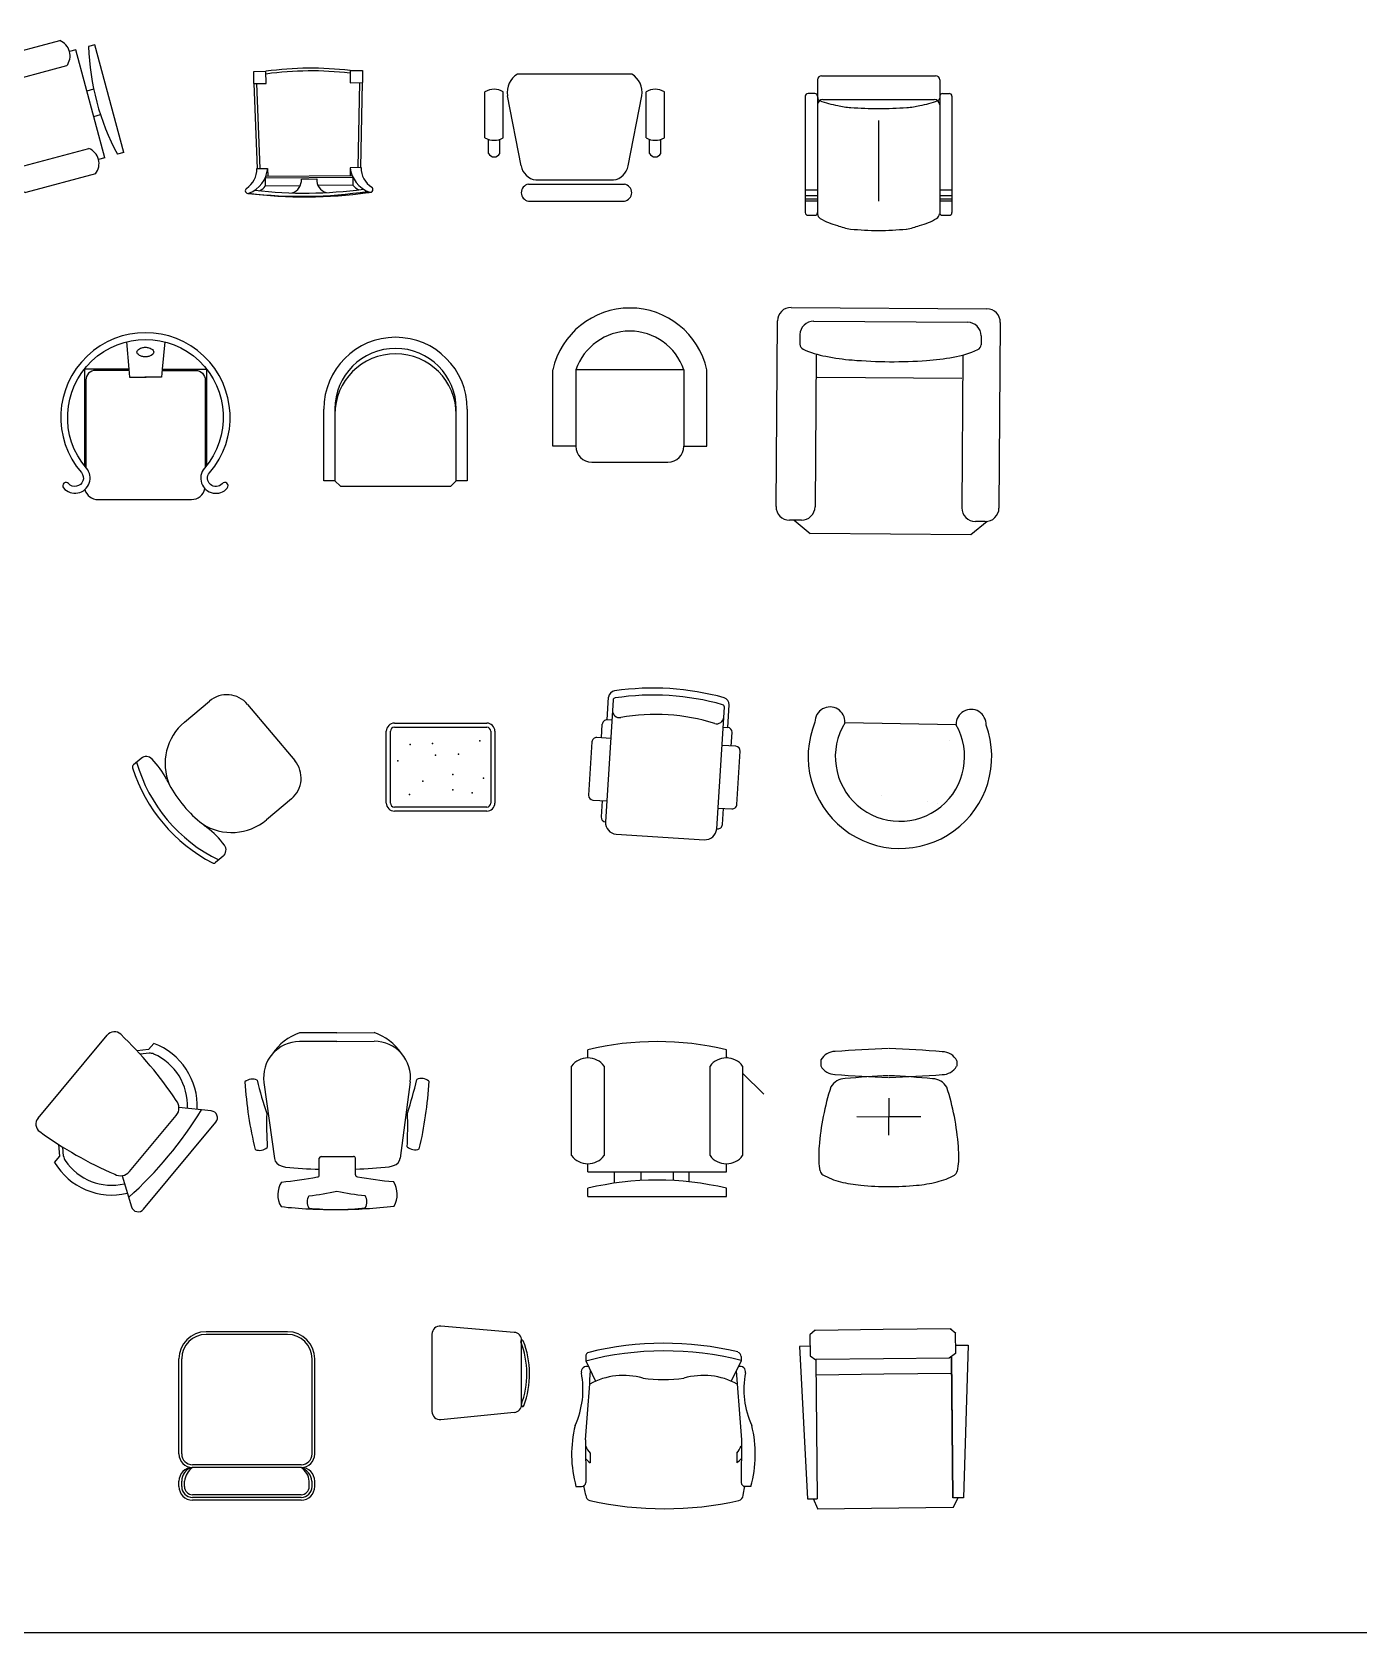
# Model space of a CAD drawing. Extents: x -42728 to 99010, y -18674 to 47645.
# Drawn here: x -28923 to -24036, y 22250 to 28145 of the extents above; entities that cross this region are included whole.
import ezdxf

# ---------------------------------------------------------------- set-up
doc = ezdxf.new("R2010")
doc.units = 0
doc.header["$LTSCALE"] = 100
doc.header["$MEASUREMENT"] = 0
doc.layers.get('0').update_dxf_attribs({"linetype": 'CONTINUOUS'})
for name, color, linetype in [('1', 1, 'CONTINUOUS'), ('1-门窗', 3, 'CONTINUOUS'), ('2', 3, 'CONTINUOUS'), ('3', 4, 'CONTINUOUS'), ('5', 4, 'CONTINUOUS'), ('BUILDINGS', 5, 'CONTINUOUS'), ('FUR', 3, 'CONTINUOUS'), ('FURN', 7, 'CONTINUOUS'), ('LAYER1', 9, 'CONTINUOUS'), ('WINDOW', 2, 'CONTINUOUS'), ('图层4', 4, 'CONTINUOUS'), ('地面', 8, 'CONTINUOUS'), ('家具', 223, 'CONTINUOUS'), ('深', 5, 'CONTINUOUS')]:
    doc.layers.add(name, color=color, linetype=linetype)

# ---------------------------------------------------------------- blocks, each defined once
blk = doc.blocks.new('A$C3B6204B2')
at = {"layer": '地面'}
for p, q in [((574.5, 509.9), (570.5, 513.8)), ((708, 376.3), (630, 454.3)), ((158, 48.7), (158, 90)), ((433, 53.6), (433, 90))]:
    blk.add_line(p, q, dxfattribs=at)
at = {"layer": '深', "color": 3, "linetype": 'Continuous'}
for p, q in [((60, 510), (60, 540)), ((570, 510), (570, 540)), ((0, 150), (0, 480)), ((120, 480), (120, 150)), ((510, 150), (510, 480)), ((630, 480), (630, 150)), ((60, 90), (60, 120)), ((570, 90), (570, 120)), ((60, 90), (570, 90)), ((255, 90), (255, 58.1)), ((375, 58.7), (375, 90)), ((60, 0), (60, 30)), ((570, 0), (570, 30)), ((60, 0), (570, 0))]:
    blk.add_line(p, q, dxfattribs=at)
for centre, radius, start, end in [((315, -528.8), 1098.8, 76.5803, 103.4197), ((60, 435), 75, 36.8699, 143.1301), ((570, 435), 75, 36.8699, 143.1301), ((60, 195), 75, 216.8699, 323.1301), ((570, 195), 75, 216.8699, 323.1301), ((315, -1038.8), 1098.8, 76.5803, 103.4197)]:
    blk.add_arc(centre, radius, start, end, dxfattribs=at)
blk = doc.blocks.new('A$C30080C7D')
at = {"layer": '深', "linetype": 'Continuous'}
for p, q in [((75, 525), (350, 525)), ((50, 475), (25, 475)), ((400, 475), (375, 475)), ((400, 50), (400, 475)), ((475, 475), (450, 475)), ((475, 50), (475, 475)), ((350, 425), (75, 425)), ((426.1, 312.5), (400, 312.5)), ((400, 212.5), (426.6, 212.5)), ((75, 100), (350, 100)), ((50, 50), (25, 50)), ((400, 50), (375, 50)), ((475, 50), (450, 50)), ((350, 0), (75, 0))]:
    blk.add_line(p, q, dxfattribs=at)
for centre, radius, start, end in [((112.5, 475), 62.5, 126.8699, 233.1301), ((312.5, 475), 62.5, 306.8699, 53.1301), ((915.6, 262.5), 915.6, 166.5803, 193.4197), ((1340.6, 262.5), 915.6, 166.5803, 193.4197), ((112.5, 50), 62.5, 126.8699, 233.1301), ((312.5, 50), 62.5, 306.8699, 53.1301)]:
    blk.add_arc(centre, radius, start, end, dxfattribs=at)
blk = doc.blocks.new('A$C20EC5625')
at = {"xscale": 0.9680000000000001, "yscale": 0.9680000000000001, "zscale": 0.9680000000000001, "rotation": 15.00615169532164}
blk.add_blockref('A$C30080C7D', (95.7, -18.8), dxfattribs=at)
blk = doc.blocks.new('A$C1F9836E7')
at = {"layer": '家具', "color": 3}
for p, q in [((89.6, 426.7), (92.2, 426.7)), ((405.1, 434.7), (92.2, 425.9)), ((92.2, 426.7), (92.2, 386.7)), ((405.4, 424.7), (92.2, 415.9)), ((405.1, 434.7), (450.1, 434.7)), ((405.1, 434.7), (405.1, 389.7)), ((450.1, 434.7), (450.1, 389.7)), ((27.5, 267.4), (27.5, 396.3)), ((57.4, 396.3), (27.5, 396.3)), ((57.4, 396.3), (57.4, 73.2)), ((63.9, 393.5), (63.9, 76)), ((92.2, 386.7), (63.9, 386.7)), ((405.1, 389.7), (450.1, 389.7)), ((52, 262.9), (52, 206.6)), ((27.5, 73.2), (27.5, 202.1)), ((57.4, 73.2), (27.5, 73.2)), ((92.2, 82.8), (63.9, 82.8)), ((92.2, 82.8), (63.9, 82.8)), ((92.2, 42.8), (92.2, 82.8)), ((92.2, 42.8), (92.2, 82.8)), ((405.1, 79.7), (405.1, 34.7)), ((450.1, 79.7), (405.1, 79.7)), ((450.1, 79.7), (450.1, 34.7)), ((89.6, 42.8), (92.2, 42.8)), ((89.6, 42.8), (92.2, 42.8)), ((92.2, 53.5), (405.4, 44.7)), ((92.2, 43.5), (405.1, 34.7)), ((450.1, 34.7), (405.1, 34.7))]:
    blk.add_line(p, q, dxfattribs=at)
for centre, radius, start, end in [((1714.4, 234.7), 1728, 172.51416, 187.19469), ((1621.4, 249.2), 1632.9, 172.71005, 188.06555), ((1562.6, 234.7), 1562.5, 172.65286, 187.34714), ((11.1, 459.9), 10, 33.13213, 195.52157), ((14.7, 460.9), 13.7, 195.52157, 198.85533), ((103.3, 494.6), 108.5, 200.59146, 264.12985), ((1.7, 456.4), 0.000000000111, 11.30993, 27.40758), ((61.2, 440.6), 55.7, 205.01267, 232.67993), ((90.9, 511.9), 85.3, 213.13213, 270.85122), ((-746.2, 234.7), 1196.3, 352.61723, 7.38277), ((-746.2, 234.7), 1206.3, 352.61723, 7.38277), ((48.2, 311.9), 49.1, 197.30156, 274.47191), ((48.2, 157.6), 49.1, 85.52809, 162.69844), ((103.3, -25.1), 108.5, 95.87015, 159.40854), ((61.2, 28.9), 55.7, 127.32007, 154.98733), ((52.2, 20.6), 52.3, 182.52406, 192.15647), ((11.1, 9.6), 10, 164.47843, 326.86787), ((90.9, -42.5), 85.3, 89.14878, 146.86787)]:
    blk.add_arc(centre, radius, start, end, dxfattribs=at)
blk = doc.blocks.new('A$C36F42517')
at = {"layer": '深', "color": 193, "rotation": 90.52928376876697}
blk.add_blockref('A$C1F9836E7', (469.6, 3.1), dxfattribs=at)
blk = doc.blocks.new('A$C0F855063')
at = {"layer": '图层4'}
for p, q in [((338.2, 650.9), (200.5, 650.4)), ((338.6, 650.9), (476.3, 651.4)), ((338.3, 619.1), (200.6, 618.6)), ((338.8, 619.1), (476.4, 619.7)), ((69.8, 467.7), (108.8, 187.7)), ((608.4, 469.8), (571.5, 189.5)), ((273.7, 148.1), (273.6, 188.5)), ((280.2, 195.1), (400.1, 195.6)), ((406.9, 148.6), (406.8, 189.1)), ((273.8, 126.6), (273.7, 148.1)), ((407, 127.2), (406.9, 148.6))]:
    blk.add_line(p, q, dxfattribs=at)
for centre, radius, start, end in [((265.6, 464.2), 197.3, 109.25041, 146.55351), ((412.2, 464.7), 197.3, 33.88446, 71.18756), ((201.1, 486), 132.6, 90.21899, 187.93088), ((201.1, 486), 132.6, 90.21899, 187.93088), ((476.9, 487.1), 132.6, 352.50709, 90.21899), ((27.1, 437), 43.1, 65.74876, 129.02943), ((1389.9, 795.5), 1382.4, 193.35176, 198.6656), ((-714.6, 787.5), 1382.4, 341.77237, 347.08621), ((650.8, 439.4), 43.1, 51.40854, 114.68921), ((-690.2, 543.2), 1369.8, 351.70827, 357.06648), ((1367.4, 551), 1369.8, 183.37149, 188.7297), ((-705.3, 304.5), 1304.7, 356.7496, 2.21951), ((1291.6, 532.7), 1292.1, 188.44759, 193.96456), ((1384.2, 312.5), 1304.7, 178.21846, 183.68837), ((-614.3, 525.4), 1292.1, 346.47341, 351.99038), ((53.7, 260.9), 43.1, 248.15189, 311.43257), ((141.7, 192.3), 33.1, 187.93088, 255.19174), ((280.2, 188.5), 6.63, 90.21899, 180.21899), ((400.1, 189), 6.63, 0.21899, 90.21899), ((538.7, 193.8), 33.1, 285.24623, 352.50709), ((625.6, 263.1), 43.1, 229.0054, 292.28608), ((337.4, 932.5), 798.8, 255.19174, 256.38447), ((-60, 1926.7), 1836, 276.07565, 280.25966), ((327.8, 1958.2), 1810.9, 264.34351, 268.28957), ((267.2, 126.6), 6.63, 268.0718, 0.21899), ((339, 1958.2), 1810.9, 272.1484, 276.09446), ((413.6, 127.2), 6.63, 180.21899, 272.36617), ((727.1, 1929.7), 1836, 260.17831, 264.36232), ((337.3, 932.5), 798.8, 284.0535, 285.24623), ((206.9, 54.5), 86.2, 147.37708, 210.65776), ((138.7, 963.3), 918, 276.07565, 282.59681), ((532.2, 964.8), 918, 257.84116, 264.36232), ((474.5, 55.5), 86.2, 329.78021, 33.06089), ((328.4, 1810.9), 1810.9, 263.7985, 270.38919), ((272.1, 27.2), 43.1, 147.37708, 210.65776), ((332.9, 905.4), 905.4, 263.7985, 270.38919), ((338.5, 905.4), 905.4, 270.04878, 276.63947), ((339.6, 1810.9), 1810.9, 270.04878, 276.63947), ((406, 27.8), 43.1, 329.78021, 33.06089)]:
    blk.add_arc(centre, radius, start, end, dxfattribs=at)
blk = doc.blocks.new('A$C74C75670')
at = {"layer": '1'}
for p, q in [((7.7, 344.5), (262.4, 650.4)), ((414.8, 597.1), (372.1, 592.8)), ((433.5, 619.6), (414.8, 597.1)), ((416.8, 583.3), (383.9, 580)), ((344.4, 147.7), (516.9, 354.8)), ((645.6, 371.3), (526.7, 384)), ((395.7, 8.9), (662.6, 329.4)), ((87.6, 204.3), (84.1, 247.1)), ((101.5, 204.8), (98.8, 237.8)), ((68.8, 181.8), (87.6, 204.3)), ((317.4, 132.7), (351.4, 18))]:
    blk.add_line(p, q, dxfattribs=at)
for centre, radius, start, end in [((288.7, 628.5), 34.2, 46.40649, 140.20462), ((-670.1, -378.6), 1424.7, 33.60965, 46.40649), ((350.5, 391), 243.2, 356.66859, 70.04368), ((420.3, 549.3), 34.2, 66.2093, 95.7371), ((350.5, 390.9), 207.2, 357.22254, 66.2093), ((-650.1, 1151.5), 1480, 312.04719, 328.36206), ((484, 382.1), 42.7, 320.20462, 40.7423), ((642.9, 345.8), 25.6, 320.20462, 83.89469), ((33.9, 322.6), 34.2, 140.20462, 234.00276), ((851.2, 1447.6), 1424.7, 234.00276, 246.7996), ((278.6, 304.7), 243.2, 210.36557, 283.74065), ((135.6, 207.6), 34.2, 184.67215, 214.19995), ((278.7, 304.8), 207.2, 214.19995, 283.18671), ((311.5, 175), 42.7, 239.66695, 320.20462), ((376, 25.3), 25.6, 196.51456, 320.20462)]:
    blk.add_arc(centre, radius, start, end, dxfattribs=at)
blk = doc.blocks.new('OF009')
at = {"layer": '3'}
for p, q in [((-135, 0), (135, 0)), ((-235, -220), (-235, -100)), ((235, -100), (235, -220)), ((-235, -428.6), (-235, -465)), ((235, -428.6), (235, -465))]:
    blk.add_line(p, q, dxfattribs=at)
for centre, radius, start, end in [((-135, -100), 100, 90, 180), ((135, -100), 100, 360, 90), ((-35, -220), 200, 180, 252.55117), ((35, -220), 200, 287.44883, 0), ((-205, -428.6), 30, 94.05359, 180), ((-185.9, -697.9), 300, 76.46952, 94.05359), ((0, 74.6), 494.6, 256.46952, 258.93027), ((0, 74.6), 494.6, 281.06973, 283.53048), ((185.9, -697.9), 300, 85.94641, 103.53048), ((205, -428.6), 30, 0, 85.94641), ((0, 74.6), 574.6, 245.86058, 294.13942), ((-225, -465), 10, 180, 247.36505), ((225, -465), 10, 292.63495, 0), ((0, 74.6), 594.6, 247.36505, 292.63495)]:
    blk.add_arc(centre, radius, start, end, dxfattribs=at)
at = {"layer": '5'}
blk.add_arc((0, 58), 478.3, 258.54759, 281.45241, dxfattribs=at)
blk = doc.blocks.new('A$C1CBC5A3B')
at = {"layer": '2'}
blk.add_blockref('OF009', (235, 520), dxfattribs=at)
blk = doc.blocks.new('A$C68D23593')
at = {"layer": '1'}
blk.add_blockref('A$C1CBC5A3B', (0, 0), dxfattribs=at)
blk = doc.blocks.new('A$C698B4A3F')
at = {"layer": 'WINDOW', "color": 3}
blk.add_blockref('A$C68D23593', (0, 0), dxfattribs=at)
blk = doc.blocks.new('A$C13821451')
at = {"layer": 'LAYER1', "rotation": 310.0286217054465}
blk.add_blockref('A$C698B4A3F', (-39, 325.7), dxfattribs=at)
blk = doc.blocks.new('P12STG08')
at = {"color": 0, "linetype": 'ByBlock'}
for p, q in [((330.2, 330.2), (660.4, 330.2)), ((660.4, 330.2), (660.4, 279.4)), ((660.4, 279.4), (330.2, 279.4)), ((685.8, 254), (660.4, 279.4)), ((685.8, -254), (685.8, 254)), ((330.2, -279.4), (660.4, -279.4)), ((660.4, -279.4), (685.8, -254)), ((660.4, -279.4), (660.4, -330.2)), ((660.4, -330.2), (330.2, -330.2))]:
    blk.add_line(p, q, dxfattribs=at)
for centre, radius in [((330.2, 0), 330.2), ((330.2, 0), 279.4), ((355.6, 0), 279.4)]:
    blk.add_arc(centre, radius, 90, 270, dxfattribs=at)
blk = doc.blocks.new('A$C402F648E')
at = {"color": 4, "linetype": 'Continuous', "xscale": 0.8, "yscale": 0.8, "zscale": 0.8, "rotation": 270}
blk.add_blockref('P12STG08', (264.2, 548.6), dxfattribs=at)
blk = doc.blocks.new('YZ01')
at = {"layer": 'FURN', "color": 2}
blk.add_lwpolyline([(-280.2, 58.8, 1), (-299.1, 42.5, 1), (-214.6, 115.4, -2.184041), (219.7, 115, 1), (304.1, 42.1, 1), (285.2, 58.4, -1), (238.6, 98.7, 2.184041), (-233.5, 99, -1)], format="xyb", close=True, dxfattribs=at)
for points in [[(-67.8, 580.5), (-58.4, 480.3), (-222, 480.3), (-222, 124.4)], [(73.7, 580.5), (64.2, 480.3), (227.8, 480.3), (227.8, 124.9)]]:
    blk.add_lwpolyline(points, dxfattribs=at)
at = {"layer": 'FURN', "color": 3}
blk.add_lwpolyline([(-28.7, 543.2, -0.159679), (-26.7, 549.2, -0.106354), (-19.7, 555.5, -0.071136), (-10.2, 559.2, -0.057448), (2.3, 560.6, -0.057448), (14.7, 559.2, -0.071136), (24.1, 555.5, -0.106354), (31.2, 549.2, -0.159679), (33.2, 543.1, -0.159679), (31.2, 537.1, -0.106354), (24.1, 530.8, -0.071136), (14.7, 527.1, -0.057448), (2.2, 525.7, -0.057448), (-10.2, 527.1, -0.071136), (-19.7, 530.8, -0.106354), (-26.7, 537.1, -0.159679)], format="xyb", close=True, dxfattribs=at)
for points in [[(-57.4, 475.3), (-182, 475.3, 0.414214), (-217, 440.3), (-217, 118.2)], [(63.3, 475.3), (187.8, 475.3, -0.414214), (222.8, 440.3), (222.8, 118.7)]]:
    blk.add_lwpolyline(points, format="xyb", dxfattribs=at)
for points in [[(-58.4, 480.4), (-55.6, 451.1), (5.7, 451.1)], [(64.2, 480.4), (61.4, 451.1), (0.1, 451.1)]]:
    blk.add_lwpolyline(points, dxfattribs=at)
at = {"layer": 'FURN', "color": 2}
blk.add_lwpolyline([(-220.6, 36.5, 0.337372), (-172.3, 0), (172.3, 0, 0.357913), (221.5, 40, 0.357913)], format="xyb", dxfattribs=at)
blk = doc.blocks.new('_YZ008')
for p, q in [((169.94484, 468.00052), (-183.3221, 468.00052)), ((169.94484, 405.59896), (-183.3221, 405.59896)), ((143.19266, 390.00026), (-143.19266, 390.00026)), ((-196.70014, 338.00026), (-247.0026, 79.58028)), ((196.70066, 338.00026), (247.0026, 79.58028)), ((-316.98368, 292.14978), (-316.9621, 241.11074)), ((-275.8639, 292.06684), (-275.86988, 240.91392)), ((275.60338, 292.06684), (275.60936, 240.91392)), ((316.72316, 292.14978), (316.70184, 241.11074)), ((-330.42984, 234.62556), (-330.42984, 65.45344)), ((-263.03602, 234.62556), (-263.03602, 65.45344)), ((262.7755, 234.62556), (262.7755, 65.45344)), ((330.16906, 234.62556), (330.16906, 65.45344)), ((-210.0774, 0), (210.0774, 0))]:
    blk.add_line(p, q)
for centre, radius, start, end in [((-178.50742, 436.79974), 31.57001, 98.77222, 261.2278), ((165.13068, 436.79974), 31.56993, 278.7714, 81.22861), ((-134.49982, 327.5259), 63.07623, 97.92148, 170.4413), ((134.49904, 327.52486), 63.07725, 9.55945, 82.07821), ((-296.4429, 282.61662), 22.64504, 24.66501, 155.1039), ((296.18238, 282.61662), 22.64506, 24.89611, 155.335), ((-296.73306, 178.65224), 65.33368, 58.95129, 121.0487), ((296.47228, 178.65276), 65.33301, 58.95115, 121.0489), ((-296.73306, 121.4265), 65.33368, 238.9513, 301.0487), ((-171.8613, 66.08914), 76.34292, 169.8215, 239.9611), ((171.86104, 66.08914), 76.34292, 300.0389, 10.17852), ((296.47228, 121.42572), 65.33301, 238.9511, 301.0489)]:
    blk.add_arc(centre, radius, start, end)
blk = doc.blocks.new('A$C591548F1')
at = {"layer": 'WINDOW', "rotation": 180}
blk.add_blockref('_YZ008', (330.2, 468), dxfattribs=at)
blk = doc.blocks.new('A$C7E8F7168')
at = {"layer": 'FUR', "color": 3}
for p, q in [((60, 488.7), (60, 586.2)), ((80, 575.6), (80, 50)), ((560, 50), (560, 575.6)), ((580, 488.7), (580, 586.2)), ((80, 488.7), (60, 488.7)), ((560, 488.7), (580, 488.7)), ((40, 410), (40, 468.7)), ((600, 410), (600, 468.7)), ((0, 390), (0, 160)), ((80, 410), (20, 410)), ((620, 410), (560, 410)), ((640, 160), (640, 390)), ((20, 140), (80, 140)), ((60, 140), (60, 70)), ((560, 140), (620, 140)), ((583.6, 70), (583.6, 140)), ((130, 0), (510, 0))]:
    blk.add_line(p, q, dxfattribs=at)
for centre, radius, start, end in [((320, -514.6), 1154.6, 78.19863, 101.80137), ((90, 586.2), 30, 101.80137, 180), ((90, 575.6), 10, 102.12967, 180), ((320, -494.6), 1104.6, 77.87033, 102.12967), ((550, 575.6), 10, 0, 77.87033), ((550, 586.2), 30, 0, 78.19863), ((60, 468.7), 20, 90, 180), ((110, 531.7), 30, 180, 283.74579), ((320, -326.8), 853.8, 76.25421, 103.74579), ((530, 531.7), 30, 256.25421, 0), ((580, 468.7), 20, 0, 90), ((20, 390), 20, 90, 180), ((620, 390), 20, 0, 90), ((20, 160), 20, 180, 270), ((620, 160), 20, 270, 0), ((80, 70), 20, 180, 270), ((563.6, 70), 20, 270, 0), ((130, 50), 50, 180, 270), ((510, 50), 50, 270, 0)]:
    blk.add_arc(centre, radius, start, end, dxfattribs=at)
blk = doc.blocks.new('A$C02E31951')
at = {"color": 8, "xscale": 0.855, "yscale": 0.855, "zscale": 0.855, "rotation": 180}
blk.add_blockref('A$C7E8F7168', (547.2, 546.8), dxfattribs=at)
blk = doc.blocks.new('A$C46805ED8')
at = {"color": 3, "rotation": 270}
blk.add_blockref('A$C02E31951', (-20.4, 547.2), dxfattribs=at)
blk = doc.blocks.new('A$C33601BF6')
at = {"layer": 'BUILDINGS', "rotation": 266.3952117434847}
blk.add_blockref('A$C46805ED8', (24.5, 552.7), dxfattribs=at)
blk = doc.blocks.new('A$C78154A8B')
at = {"layer": '1-门窗'}
for p, q in [((30, 324.2), (370, 324.2)), ((30, 309.2), (370, 309.2)), ((0, 30), (0, 294.2)), ((15, 30), (15, 294.2)), ((385, 294.2), (385, 30)), ((400, 294.2), (400, 30)), ((370, 15), (30, 15)), ((370, 0), (30, 0))]:
    blk.add_line(p, q, dxfattribs=at)
for centre, radius, start, end in [((30, 294.2), 30, 90, 180), ((30, 294.2), 15, 90, 180), ((370, 294.2), 30, 0, 90), ((370, 294.2), 15, 0, 90), ((30, 30), 30, 180, 270), ((30, 30), 15, 180, 270), ((370, 30), 30, 270, 0), ((370, 30), 15, 270, 0)]:
    blk.add_arc(centre, radius, start, end, dxfattribs=at)
for p in [(88.4, 245.3), (170.1, 248.9), (344.1, 259.5), (42.3, 185), (180.8, 206.3), (266, 209.9), (244.7, 135.3), (358.3, 121.1), (84.9, 60.8), (134.6, 110.5), (244.7, 78.6), (315.7, 67.9)]:
    blk.add_point(p, dxfattribs=at)
blk = doc.blocks.new('A$C2C031926')
for p, q in [((0, 314.5), (0, 29.9)), ((302.6, 321.6), (32.6, 344.4)), ((330, 56.7), (330, 291.7)), ((302.6, 26.9), (32.6, 0))]:
    blk.add_line(p, q)
for centre, radius, start, end in [((30, 314.5), 30, 85.10091, 180), ((300, 291.7), 30, 0, 85.10091), ((331.6, 288.8), 5, 21.33892, 201.33892), ((22.9, 168.2), 326.4, 339.70917, 21.33892), ((22.9, 168.2), 336.4, 339.70917, 21.33892), ((30, 29.9), 30, 180, 274.89909), ((300, 56.7), 30, 274.89909, 0), ((333.8, 53.3), 5, 159.70917, 339.70917)]:
    blk.add_arc(centre, radius, start, end)
blk = doc.blocks.new('A$C7A3A0EF7')
for p, q in [((400, 620, 177.8), (100, 620, 177.8)), ((400, 610, 177.8), (100, 610, 177.8)), ((0, 170, 177.8), (0, 520, 177.8)), ((10, 170, 177.8), (10, 520, 177.8)), ((490, 170, 177.8), (490, 520, 177.8)), ((500, 170, 177.8), (500, 520, 177.8)), ((450, 130, 177.8), (50, 130, 177.8)), ((450, 120, 177.8), (50, 120, 177.8)), ((0, 50, 177.8), (0, 70, 177.8)), ((10, 50, 177.8), (10, 70, 177.8)), ((20, 50, 177.8), (20, 70, 177.8)), ((480, 50, 177.8), (480, 70, 177.8)), ((490, 50, 177.8), (490, 70, 177.8)), ((500, 50, 177.8), (500, 70, 177.8)), ((450, 20, 177.8), (50, 20, 177.8)), ((450, 10, 177.8), (50, 10, 177.8)), ((450, 0, 177.8), (50, 0, 177.8))]:
    blk.add_line(p, q)
for centre, radius, start, end in [((100, 520, 177.8), 100, 90, 180), ((100, 520, 177.8), 90, 90, 180), ((400, 520, 177.8), 100, 0, 90), ((400, 520, 177.8), 90, 0, 90), ((50, 170, 177.8), 50, 180, 270), ((50, 70, 177.8), 50, 90, 180), ((50, 170, 177.8), 40, 180, 270), ((60, 71, 177.8), 50, 101.56164, 181.11875), ((95, 59, 177.8), 75.8, 126.40803, 171.66446), ((450, 170, 177.8), 40, 270, 0), ((450, 170, 177.8), 50, 270, 0), ((412, 63.2, 177.8), 68.3, 5.69066, 56.23685), ((427.7, 61.2, 177.8), 62.9, 8.07814, 69.24147), ((450, 70, 177.8), 50, 0, 90), ((50, 50, 177.8), 50, 180, 270), ((50, 50, 177.8), 40, 180, 270), ((50, 50, 177.8), 30, 180, 270), ((450, 50, 177.8), 30, 270, 0), ((450, 50, 177.8), 40, 270, 0), ((450, 50, 177.8), 50, 270, 0)]:
    blk.add_arc(centre, radius, start, end)
blk = doc.blocks.new('A$C16117246')
for p, q in [((39, 530.9), (39, 513.7)), ((611.6, 530.9), (611.6, 513.7)), ((39, 514.6), (75.4, 439.6)), ((611.6, 514.6), (575.3, 439.6)), ((38, 223.6), (39, 66.6)), ((612.6, 223.6), (611.6, 66.6)), ((55, 174.1), (55, 138.6)), ((595.6, 174.1), (595.6, 138.6)), ((3.2, 51.6), (24, 51.6)), ((39, 19.5), (32.6, 54.3)), ((619, 19.5), (625.4, 54.3)), ((647.4, 51.6), (626.6, 51.6))]:
    blk.add_line(p, q)
for centre, radius, start, end in [((329, -595.3), 1146.3, 75.70237, 104.6546), ((54, 530.9), 15, 103.72225, 180), ((329, -595.3), 1174.3, 76.70721, 103.72225), ((596.6, 530.9), 15, 0, 76.27775), ((42.6, 473.6), 20, 68.7186, 191.14722), ((-11774.5, 1226.1), 11855, 355.14906, 356.38108), ((12425.1, 1226.1), 11855, 183.61892, 184.85094), ((608, 473.6), 20, 348.85278, 111.2814), ((-287.1, 408.6), 316, 335.29685, 11.14722), ((178.2, 199.5), 261.2, 74.03625, 118.48148), ((325.3, 982.2), 536.9, 261.93681, 278.06319), ((472.4, 199.5), 261.2, 61.51852, 105.96375), ((937.7, 408.6), 316, 168.85278, 204.70315), ((432.4, 170.3), 445.3, 166.19046, 195.46414), ((218.2, 170.3), 445.3, 344.53586, 13.80954), ((142, 244.3), 111.9, 202.94163, 218.9346), ((508.6, 244.3), 111.9, 321.0654, 337.05837), ((179.6, 291.9), 197.6, 224.64074, 230.9103), ((471.1, 291.9), 197.6, 309.0897, 315.35926), ((24, 66.6), 15, 270, 0), ((626.6, 66.6), 15, 180, 270), ((59, 19.5), 20, 180, 257.39348), ((329, 1226.8), 1257.1, 257.39348, 282.60652), ((599, 19.5), 20, 282.60652, 0)]:
    blk.add_arc(centre, radius, start, end)
blk = doc.blocks.new('A$C07DB7E6D')
for p, q in [((45.4, 554.7), (45.4, 494.4)), ((60.4, 569.7), (480.4, 569.7)), ((495.4, 554.7), (495.4, 494.4)), ((0.4, 494.4), (0.4, 65.6)), ((35.4, 504.4), (10.4, 504.4)), ((45.4, 494.4), (45.4, 61.3)), ((65.4, 482.2), (475.4, 482.2)), ((495.4, 494.4), (495.4, 61.3)), ((505.4, 504.4), (530.4, 504.4)), ((540.4, 494.4), (540.4, 65.6)), ((270.4, 405.1), (270.4, 107.8)), ((0, 149.6), (45.6, 149.6)), ((0, 128.7), (45.4, 128.7)), ((495.4, 149.6), (540.4, 149.6)), ((495.4, 128.7), (540.8, 128.7)), ((0.4, 116.5), (45.6, 116.5)), ((45.6, 107.8), (0.4, 107.8)), ((495.2, 116.5), (540.4, 116.5)), ((540.4, 107.8), (495.2, 107.8)), ((10.4, 55.6), (35.4, 55.6)), ((505.4, 55.6), (530.4, 55.6))]:
    blk.add_line(p, q)
for centre, radius, start, end in [((60.4, 554.7), 15, 90, 180), ((480.4, 554.7), 15, 0, 90), ((10.4, 494.4), 10, 90, 180), ((35.4, 494.4), 10, 0.00116, 90), ((65.4, 462.2), 20, 90, 180), ((57.6, 488.3), 11, 173.09649, 180), ((57.6, 488.3), 11, 180, 249.11527), ((171, 785.7), 329.3, 249.11527, 261.0189), ((371, 785.7), 329.3, 278.9811, 290.88473), ((475.4, 462.2), 20, 0, 90), ((484.5, 488.3), 11, 290.88473, 354.495), ((505.4, 494.4), 10, 90, 179.99836), ((530.4, 494.4), 10, 0, 90), ((203.2, 807.2), 356.7, 256.45614, 264.33567), ((271, 2026.6), 1577.6, 266.25448, 270), ((271, 2026.6), 1577.6, 270, 273.74552), ((338.9, 807.2), 356.7, 275.66433, 283.54386), ((10.4, 65.6), 10, 180, 270), ((35.4, 65.6), 10, 270, 0), ((66.1, 61.5), 20.5, 180.53326, 239.21791), ((473.6, 61.5), 20.5, 300.78209, 359.46674), ((505.4, 65.6), 10, 180, 270), ((530.4, 65.6), 10, 270, 0), ((174, 242.7), 231.4, 239.21791, 256.1394), ((204.1, 244.7), 242.3, 249.31628, 261.23558), ((269.8, 1009.4), 1009.4, 264.16433, 270), ((269.8, 1009.4), 1009.4, 270, 275.83567), ((335.6, 244.7), 242.3, 278.76442, 290.68372), ((365.7, 242.7), 231.4, 283.8606, 300.78209)]:
    blk.add_arc(centre, radius, start, end)
blk = doc.blocks.new('A$C12F15226')
for p, q in [((55.3, 837), (776.3, 831.7)), ((0, 104), (5, 787.4)), ((138.5, 786.4), (705.6, 782.3)), ((826, 781.4), (821, 98.1)), ((88.2, 736.7), (87.9, 701.7)), ((755.3, 731.9), (755, 699.8)), ((147.7, 665.6), (143.6, 103)), ((688.5, 661.8), (684.5, 99.1)), ((151.8, 580.7), (684.4, 576.8)), ((93.2, 53.4), (49.6, 53.7)), ((67, 53.5), (125.8, 4.3)), ((716.9, 0), (125.8, 4.3)), ((777.4, 49.2), (716.9, 0)), ((770.6, 48.4), (734.1, 48.7))]:
    blk.add_line(p, q)
for centre, radius, start, end in [((55, 787), 50, 89.58527, 179.58527), ((776, 781.7), 50, 359.58527, 89.58527), ((138.2, 736.4), 50, 89.58527, 179.58527), ((705.3, 732.3), 50, 359.58527, 89.58527), ((107.9, 701.6), 20, 179.58527, 245.87071), ((255.7, 1031.6), 381.6, 245.87071, 259.0707), ((358.2, 1562.6), 922.4, 259.0707, 265.18908), ((490.6, 1561.7), 922.4, 273.98146, 280.09984), ((585.5, 1029.2), 381.6, 280.09984, 294.42638), ((735, 700), 20, 294.42638, 359.58527), ((430.7, 2423.1), 1785.9, 265.18908, 269.58527), ((430.7, 2423.1), 1785.9, 269.58527, 273.98146), ((50, 103.7), 50, 179.58527, 269.58527), ((93.6, 103.3), 50, 269.58527, 359.58527), ((734.5, 98.7), 50, 179.58527, 269.58527), ((771, 98.4), 50, 269.58527, 359.58527)]:
    blk.add_arc(centre, radius, start, end)
blk = doc.blocks.new('A$C2DF85F22')
for p, q in [((110.8, 440.6), (519.5, 433.5)), ((496.1, 372.9), (496.1, 372.9)), ((113.1, 193.5), (113.1, 193.5)), ((245, 173.8), (245, 173.8)), ((413.6, 151), (413.6, 151)), ((451, 143), (451, 143))]:
    blk.add_line(p, q)
for centre, radius, start, end in [((55.4, 442.8), 55.4, 357.72205, 180.2824), ((575, 433.8), 55.4, 357.72205, 180.2824), ((313.1, 315.1), 338, 157.84134, 20.16312), ((313.1, 315.1), 238, 148.16157, 29.84288)]:
    blk.add_arc(centre, radius, start, end)
blk = doc.blocks.new('A$C0AF16210')
for p, q in [((7.7, 466.8), (7.7, 444.7)), ((508.7, 463.6), (508.7, 443.8)), ((258.1, 325.8), (257.9, 257.7)), ((139.9, 257.8), (258.1, 257.6)), ((257.8, 189.5), (257.9, 257.6)), ((376.1, 257.4), (257.9, 257.6))]:
    blk.add_line(p, q)
for centre, radius, start, end in [((60.2, 437.7), 60, 89.89778, 151.02916), ((472.1, -5258.9), 5771.3, 92.13475, 94.09617), ((26.2, -5166.4), 5679.6, 85.6656, 87.6428), ((454.9, 437), 60, 26.28788, 89.89778), ((60.2, 473.3), 60, 208.7664, 269.89778), ((492.5, 6168.3), 5771.3, 265.69939, 267.66081), ((455, 472.6), 60, 269.89778, 331.02916), ((952.7, 72.9), 954.4, 162.04984, 175.46982), ((97.3, 338), 60, 89.89778, 151.02916), ((433.1, -3388.7), 3801.5, 92.65517, 95.07193), ((46.2, 6077.4), 5679.6, 272.15276, 274.12996), ((69.9, -3388.1), 3801.5, 84.72363, 87.14039), ((419, 337.4), 60, 28.7664, 89.89778), ((-437.3, 75.4), 954.4, 4.32574, 17.74572), ((493.6, 109.3), 493.8, 175.46982, 181.75578), ((21.9, 110.1), 493.8, 358.03978, 4.32574), ((204.9, 100.4), 205, 181.75578, 191.92997), ((310.6, 100.2), 205, 347.86558, 358.03978), ((24.9, 60.8), 19.8, 188.11726, 240.07447), ((136.1, 253.9), 242.5, 240.07447, 256.54048), ((211, 566.9), 564.4, 256.54048, 264.28061), ((261.4, 1070.8), 1070.8, 264.28061, 269.89778), ((257.5, 1070.8), 1070.8, 269.89778, 275.51495), ((306.2, 566.7), 564.4, 275.51495, 283.25508), ((380, 253.5), 242.5, 283.25508, 299.72109), ((490.4, 60), 19.8, 299.72109, 351.6783)]:
    blk.add_arc(centre, radius, start, end)
blk = doc.blocks.new('A$C43B9459D')
for p, q in [((59.1, 657.7, -10400), (38.4, 640.7, -10400)), ((309.2, 658.2, -10400), (59.2, 657.5, -10400)), ((559.2, 658.9, -10400), (309.2, 658.2, -10400)), ((555.8, 660.2, -10400), (576.6, 643.4, -10400)), ((41.5, 599.3, -10400), (0, 599.1, -10400)), ((0, 599.1, -10400), (25, 37.2, -10400)), ((38.8, 641.8, -10400), (39, 563.5, -10400)), ((574, 643.9, -10400), (574.2, 568.8, -10400)), ((574.1, 598.6, -10400), (621.7, 598.7, -10400)), ((621.7, 598.7, -10400), (600, 36.6, -10400)), ((39.5, 564.1, -10400), (60.3, 549.1, -10400)), ((309.5, 551.1, -10400), (59.5, 550.3, -10400)), ((59.5, 548.8, -10400), (61, 37.3, -10400)), ((550.9, 551.8, -10400), (309.5, 551.1, -10400)), ((574.2, 568.8, -10400), (550.9, 551.8, -10400)), ((559.5, 557.4, -10400), (561, 36.5, -10400)), ((561, 36.5, -10400), (559.5, 551.8, -10400)), ((310.5, 493.7, -10400), (60.5, 492.9, -10400)), ((560.5, 494.4, -10400), (310.5, 493.7, -10400)), ((25, 37.2, -10400), (61, 37.3, -10400)), ((62.7, 0, -10400), (47, 37, -10400)), ((61.1, 0.3, -10400), (561.1, 1.8, -10400)), ((600, 36.6, -10400), (561, 36.5, -10400)), ((561.5, 0.9, -10400), (579.7, 36.3, -10400))]:
    blk.add_line(p, q)

msp = doc.modelspace()

# ---------------------------------------------------------------- linework, layer by layer
msp.add_line((-5844.09815, 22249.50287), (-42727.95518, 22249.50287))
at = {"layer": '1-门窗'}
for p, q in [((-27004.54892, 26619.70856), (-27004.54892, 26901.84119)), ((-26522.09628, 26901.84119), (-26919.41022, 26901.84119)), ((-26919.41022, 26901.84119), (-26919.41022, 26901.84119)), ((-26919.41022, 26901.84119), (-26919.41022, 26619.70856)), ((-26522.09628, 26901.84119), (-26522.09628, 26901.84119)), ((-26522.09628, 26901.84119), (-26522.09628, 26619.70856)), ((-26436.95757, 26619.70856), (-26436.95757, 26901.84119)), ((-26919.41022, 26619.70856), (-27004.54892, 26619.70856)), ((-26919.41022, 26619.69153), (-26919.41022, 26619.70856)), ((-26522.09628, 26619.69153), (-26522.09628, 26619.70856)), ((-26522.09628, 26619.70856), (-26436.95757, 26619.70856)), ((-26861.00507, 26561.28639), (-26580.50143, 26561.28639))]:
    msp.add_line(p, q, dxfattribs=at)
for centre, radius, start, end in [((-26720.75325, 26837.98717), 290.89057, 12.68038, 167.3196), ((-26720.75325, 26833.73023), 210.0088, 18.92464, 161.0754), ((-26861.00507, 26619.69153), 58.40515, 180, 270), ((-26580.50143, 26619.69153), 58.40515, 270, 0)]:
    msp.add_arc(centre, radius, start, end, dxfattribs=at)

# ---------------------------------------------------------------- block references
for name, p in [('A$C20EC5625', (-29111.49311, 27554.21468)), ('A$C36F42517', (-28136.72405, 27551.05384)), ('A$C07DB7E6D', (-26075.0394, 27414.6766)), ('A$C12F15226', (-26182.40448, 26294.08804)), ('YZ01', (-28507.35204, 26423.64455)), ('A$C13821451', (-28551.95135, 25085.45573)), ('A$C33601BF6', (-26872.97186, 25170.94267)), ('A$C2DF85F22', (-26039.25103, 25161.5783)), ('A$C78154A8B', (-27617.82219, 25276.04326)), ('A$C74C75670', (-28907.93808, 23800.9112)), ('A$C0F855063', (-28138.26295, 23809.05324)), ('A$C3B6204B2', (-26935.41339, 23857.33998)), ('A$C0AF16210', (-26025.20474, 23893.19255)), ('A$C7A3A0EF7', (-28381.36633, 22738.86117)), ('A$C2C031926', (-27449.49151, 23035.06841)), ('A$C16117246', (-26922.41203, 22737.28121))]:
    msp.add_blockref(name, p)
at = {"rotation": 0.4622322013367075}
msp.add_blockref('A$C43B9459D', (-26091.50615, 22705.91951), dxfattribs=at)
at = {"layer": 'WINDOW', "color": 3}
for name, p in [('A$C591548F1', (-27254.38985, 27522.50773)), ('A$C402F648E', (-27847.76929, 26472.38263))]:
    msp.add_blockref(name, p, dxfattribs=at)

doc.saveas('drawing.dxf')
